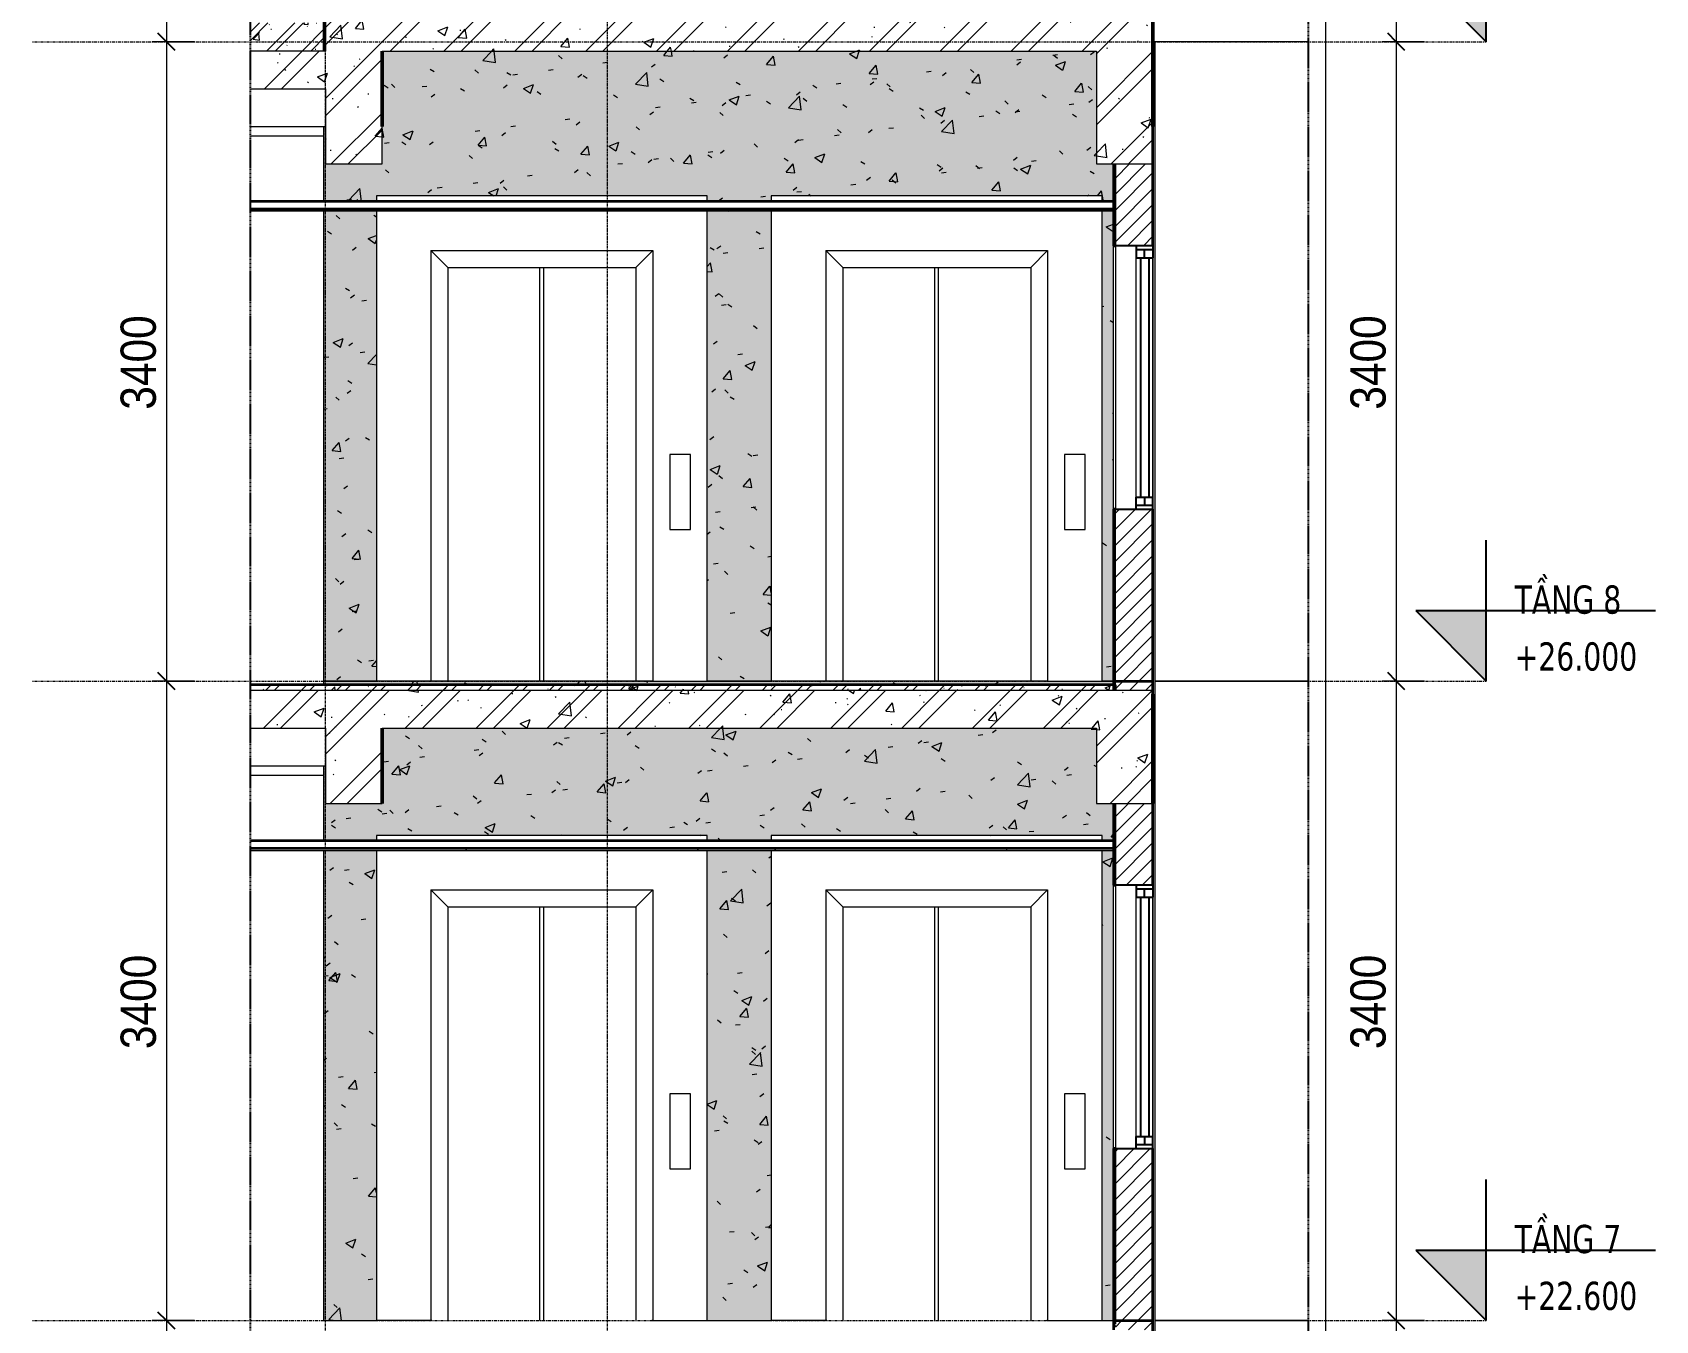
# Model space of a CAD drawing. Header units: millimetres. Extents: x 41641 to 74043, y -6777 to 34550.
# Drawn here: x 64565 to 73197, y 22600 to 29449 of the extents above; entities that cross this region are included whole.
import ezdxf

# ---------------------------------------------------------------- set-up
doc = ezdxf.new("R2010")
doc.units = ezdxf.units.MM
for name, pattern in [('Centre', [31.75, 6.35, -4.7625, 15.875, -4.7625]), ('Grid Line', [22.225, 12.7, -3.175, 3.175, -3.175]), ('Hidden', [7.14375, 4.7625, -2.38125])]:
    doc.linetypes.add(name, pattern=pattern)
for name, color, linetype, lineweight in [('0-2', 50, 'Continuous', 5), ('A-ANNO-DIMS', 211, 'Continuous', 9), ('A-ANNO-DIMS-75', 211, 'Continuous', 9), ('A-CLNG-2', 7, 'Continuous', 35), ('A-CLNG-FNSH-1', 250, 'Continuous', 18), ('A-CLNG-PATT', 13, 'Continuous', 18), ('A-DETL-GENF', 92, 'Continuous', 18), ('A-DETL-GENF-1', 9, 'Continuous', 18), ('A-DETL-GENF-3', 92, 'Hidden', 25), ('A-DETL-THIN', 151, 'Continuous', 18), ('A-DOOR', 31, 'Continuous', 18), ('A-FLOR-1', 250, 'Continuous', 18), ('A-FLOR-FNSH-1', 7, 'Continuous', 35), ('A-FLOR-LEVL', 51, 'Continuous', 9), ('A-FLOR-LEVL-1', 51, 'Continuous', 25), ('A-FLOR-LEVL-2', 51, 'Centre', 9), ('A-FLOR-PATT-3', 8, 'Continuous', 18), ('A-GLAZ', 151, 'Continuous', 18), ('A-GLAZ-1', 151, 'Continuous', 25), ('A-WALL', 113, 'Continuous', 18), ('A-WALL-1', 7, 'Continuous', 35), ('A-WALL-PATT', 111, 'Continuous', 18), ('I-WALL', 2, 'Continuous', 18), ('S-BEAM-2', 250, 'Continuous', 18), ('S-BEAM-3', 10, 'Continuous', 50), ('S-GRID-1', 1, 'Grid Line', 9)]:
    doc.layers.add(name, color=color, linetype=linetype, lineweight=lineweight)
doc.styles.add('Tahoma_B', font='tahomabd.ttf', dxfattribs={"width": 0.85, "height": 150})
doc.styles.add('UTM Avo', font='', dxfattribs={"width": 0.9, "height": 187.5})
doc.styles.get('UTM Avo').set_extended_font_data('UTM Avo')
doc.dimstyles.new('1_Dim_chi_tiet_2_5', dxfattribs={"dimscale": 304.8, "dimtxt": 187.368928, "dimasz": 0.295276, "dimexe": 0.246063, "dimexo": 0.0625, "dimgap": 0.024606, "dimtad": 1, "dimdec": 0, "dimrnd": 5, "dimzin": 0, "dimdsep": 46, "dimtxsty": 'UTM Avo', "dimblk1": 'OBLIQUE', "dimblk2": 'OBLIQUE', "dimsah": 1, "dimcen": 0.09, "dimdle": 0.246063, "dimazin": 0, "dimtfac": 1, "dimtdec": 4, "dimtix": 1, "dimtmove": 0, "dimatfit": 3, "dimfxl": 0.492126, "dimfxlon": 1, "dimtvp": 1, "dimtolj": 1, "dimtzin": 0, "dimarcsym": 2})
pattern_1 = [(50, (67953.9, 0), (273.276, -23.909), [28.575, -314.325]), (355, (67953.9, 0), (-52.8646, 286.585), [22.86, -251.46]), (100.451, (67976.67, -2), (220.4138, 262.6745), [24.285, -267.135]), (46.184, (67953.9, 76.2), (406.6187, -63.0646), [42.862, -471.487]), (96.636, (67987.8, 70.94), (356.104, 371.1414), [36.428, -400.703]), (351.184, (67953.9, 76.2), (356.1075, 371.138), [34.29, -377.19]), (21, (67992, 57.15), (227.4212, -153.3982), [28.575, -314.325]), (326, (67992, 57.15), (92.7027, 276.2822), [22.86, -251.46]), (71.451, (68010.95, 44.37), (320.1254, 122.8816), [24.285, -267.135]), (37.5, (67953.9, 0), (4.6325, 126.8326), [2.515, -245.897, 2.515, -252.755, -252.413]), (37.5, (67953.9, 0), (4.6325, 126.8326), [-503.682, 2.515, -249.898]), (7.5, (67953.9, 0), (100.22916, 150.2711), [2.515, -143.027, 2.515, -240.182, -96.203]), (7.5, (67953.9, 0), (100.22916, 150.2711), [-388.239, 2.515, -93.688]), (327.5, (67868.93, 0), (203.38684, -8.5935), [2.515, -92.735, 2.515, -294.665, -394.335]), (327.5, (67868.93, 0), (203.38684, -8.5935), [-392.43, 2.515, -391.82]), (317.5, (67830.83, 0), (222.1944, 38.1398), [2.515, -121.31, 2.515, -194.843, -280.035]), (317.5, (67830.83, 0), (222.1944, 38.1398), [-321.183, 2.515, -277.52]), (45, (67953.9, 0), (-94.2927, 94.2927), []), (45, (67953.9, 142.88), (-94.2927, 94.2927), [])]
pattern_2 = [(45, (67953.896, 0), (-42.42641, 42.42641), [])]
pattern_3 = [(45, (67953.896, 0), (-39.77476, 39.77476), [])]
pattern_4 = [(50, (67953.9, 0), (546.5526, -47.8174), [57.15, -628.65]), (355, (67953.9, 0), (-105.728, 573.17), [45.72, -502.92]), (100.451, (67999.44, -4), (440.8275, 525.35), [48.57, -534.27]), (46.184, (67953.9, 152.4), (813.237, -126.128), [85.725, -942.975]), (96.636, (68021.7, 141.9), (712.207, 742.283), [72.855, -801.405]), (351.184, (67953.9, 152.4), (712.215, 742.276), [68.58, -754.38]), (21, (68030.1, 114.3), (454.8433, -306.796), [57.15, -628.65]), (326, (68030.1, 114.3), (185.406, 552.564), [45.72, -502.92]), (71.451, (68068, 88.73), (640.251, 245.764), [48.57, -534.27]), (37.5, (67953.9, 0), (9.2664, 253.665), [25.146, -471.678, 25.146, -485.394, -504.825]), (37.5, (67953.9, 0), (9.2664, 253.665), [-1007.364, 25.146, -479.679]), (7.5, (67953.9, 0), (200.4594, 300.5414), [25.146, -265.938, 25.146, -460.248, -192.405]), (7.5, (67953.9, 0), (200.4594, 300.5414), [-776.478, 25.146, -167.259]), (327.5, (67783.97, 0), (406.7728, -17.1864), [25.146, -165.354, 25.146, -569.214, -788.67]), (327.5, (67783.97, 0), (406.7728, -17.1864), [-784.86, 25.146, -763.524]), (317.5, (67707.77, 0), (444.388, 76.2803), [25.146, -222.504, 25.146, -369.57, -560.07]), (317.5, (67707.77, 0), (444.388, 76.2803), [-642.366, 25.146, -534.924])]
pattern_5 = [(37.5, (67953.896, 0), (-2.40047, 73.41204), [2.515, -55.397, 2.515, -62.255, -61.913]), (37.5, (67953.896, 0), (-2.40047, 73.41204), [-122.682, 2.515, -59.398]), (7.5, (67953.9, 0), (67.42816, 107.52402), [2.515, -28.727, 2.515, -49.682, -20.003]), (7.5, (67953.9, 0), (67.42816, 107.52402), [-83.439, 2.515, -17.488]), (327.5, (67907.03, 0), (118.6493, 0.21553), [2.515, -16.535, 2.515, -66.065, -89.535]), (327.5, (67907.03, 0), (118.6493, 0.21553), [-87.63, 2.515, -87.02]), (317.5, (67907.03, 0), (114.5339, 33.43928), [2.515, -7.01, 2.515, -42.443, -51.435]), (317.5, (67907.03, 0), (114.5339, 33.43928), [-54.483, 2.515, -48.92])]
pattern_6 = [(0, (67953.9, 0), (609.6, 152.4), [25.146, -432.054, 25.146, -432.054, -2438.4]), (0, (67953.9, 0), (609.6, 152.4), [-914.4, 25.146, -889.254, 25.146, -432.054, -1066.8]), (0, (67953.9, 0), (609.6, 152.4), [-2286, 25.146, -279.654, 25.146, -736.854]), (120, (68182.5, 76.2), (-436.7823, 451.7291), [25.146, -432.054, 25.146, -432.054, -2438.4]), (120, (68182.5, 76.2), (-436.7823, 451.7291), [-914.4, 25.146, -889.254, 25.146, -432.054, -1066.8]), (120, (68182.5, 76.2), (-436.7823, 451.7291), [-2286, 25.146, -279.654, 25.146, -736.854]), (240, (68258.7, 381), (-172.8177, -604.1291), [25.146, -432.054, 25.146, -432.054, -2438.4]), (240, (68258.7, 381), (-172.8177, -604.1291), [-914.4, 25.146, -889.254, 25.146, -432.054, -1066.8]), (240, (68258.7, 381), (-172.8177, -604.1291), [-2286, 25.146, -279.654, 25.146, -736.854])]
pattern_7 = [(50, (67953.9, 0), (546.5526, -47.8174), [57.15, -628.65]), (355, (67953.9, 0), (-105.728, 573.17), [45.72, -502.92]), (100.451, (67999.44, -4), (440.8275, 525.35), [48.57, -534.27]), (46.184, (67953.9, 152.4), (813.237, -126.128), [85.725, -942.975]), (96.636, (68021.7, 141.9), (712.207, 742.283), [72.855, -801.405]), (351.184, (67953.9, 152.4), (712.215, 742.276), [68.58, -754.38]), (21, (68030.1, 114.3), (454.8433, -306.796), [57.15, -628.65]), (326, (68030.1, 114.3), (185.406, 552.564), [45.72, -502.92]), (71.451, (68068, 88.73), (640.251, 245.764), [48.57, -534.27]), (37.5, (67953.9, 0), (9.2664, 253.665), [5.029, -491.795, 5.029, -505.511, -504.825]), (37.5, (67953.9, 0), (9.2664, 253.665), [-1007.364, 5.029, -499.796]), (7.5, (67953.9, 0), (200.4594, 300.5414), [5.029, -286.055, 5.029, -480.365, -192.405]), (7.5, (67953.9, 0), (200.4594, 300.5414), [-776.478, 5.029, -187.376]), (327.5, (67783.97, 0), (406.7728, -17.1864), [5.029, -185.471, 5.029, -589.331, -788.67]), (327.5, (67783.97, 0), (406.7728, -17.1864), [-784.86, 5.029, -783.641]), (317.5, (67707.77, 0), (444.388, 76.2803), [5.029, -242.621, 5.029, -389.687, -560.07]), (317.5, (67707.77, 0), (444.388, 76.2803), [-642.366, 5.029, -555.041]), (45, (67953.9, 0), (-188.5854, 188.5854), []), (45, (67953.9, 285.75), (-188.5854, 188.5854), [])]

# ---------------------------------------------------------------- blocks, each defined once
blk = doc.blocks.new('NCV_TKTC_KET CAU_rvt-2-TKCS_THANG MÁY TM1 - MẶT ĐỨNG')
at = {"layer": 'A-FLOR-1'}
for p, q in [((48852.7, 29350), (48862.6, 29350)), ((48862.6, 29150), (48852.6, 29150))]:
    blk.add_line(p, q, dxfattribs=at)
at = {"layer": 'S-BEAM-2'}
for p, q in [((44052.6, 28950), (44452.6, 28950)), ((44052.6, 28900), (44442.6, 28900)), ((44052.6, 25550), (44452.6, 25550)), ((44052.6, 25500), (44442.6, 25500))]:
    blk.add_line(p, q, dxfattribs=at)
at = {"layer": 'S-BEAM-3'}
for p, q in [((48852.6, 28950), (48852.6, 29550)), ((44752.6, 28950), (44752.6, 29350)), ((48852.6, 25350), (48852.6, 25930)), ((44752.6, 25350), (44752.6, 25750))]:
    blk.add_line(p, q, dxfattribs=at)
blk = doc.blocks.new('1_FAMILY RVT - W01-WxH 1400x3200xmm-489780-TKCS_THANG MÁY TM1 - MẶT ĐỨNG')
at = {"layer": 'A-GLAZ'}
for p, q in [((48652.635618, 11314.4), (48652.635618, 9914.4)), ((48852.635618, 9914.4), (48852.635618, 11314.4)), ((48763.735618, 9977.9), (48763.735618, 11250.9)), ((48852.635618, 11250.9), (48852.635618, 9977.9))]:
    blk.add_line(p, q, dxfattribs=at)
at = {"layer": 'A-GLAZ-1'}
for p, q in [((48852.635618, 11314.4), (48652.635618, 11314.4)), ((48763.735618, 11314.4), (48763.735618, 11250.9)), ((48852.635618, 11314.4), (48852.635618, 11250.9)), ((48763.735618, 11295.35), (48852.635618, 11295.35)), ((48763.735618, 11250.9), (48852.635618, 11250.9)), ((48785.960618, 11250.9), (48785.960618, 9977.9)), ((48808.185618, 11250.9), (48808.185618, 11295.35)), ((48830.410618, 11250.9), (48830.410618, 9977.9)), ((48763.735618, 9914.4), (48763.735618, 9977.9)), ((48763.735618, 9977.9), (48852.635618, 9977.9)), ((48852.635618, 9933.45), (48763.735618, 9933.45)), ((48808.185618, 9977.9), (48808.185618, 9933.45)), ((48852.635618, 9914.4), (48852.635618, 9977.9)), ((48652.635618, 9914.4), (48852.635618, 9914.4))]:
    blk.add_line(p, q, dxfattribs=at)
blk = doc.blocks.new('Thang may HIEN - Dài x Rộng - 2000x2000-V13-TKCS_THANG MÁY TM1 - MẶT ĐỨNG')
at = {"layer": 'A-DOOR'}
for p, q in [((46822.6, 11580), (46822.6, 11550)), ((48582.6, 11580), (46822.6, 11580)), ((48582.6, 11550), (48582.6, 11580)), ((46822.6, 11500), (46822.6, 9000)), ((48582.6, 9000), (48582.6, 11500)), ((47202.6, 11200), (47112.6, 11290)), ((47112.6, 11290), (47112.6, 9000)), ((47112.6, 11290), (48292.6, 11290)), ((48292.6, 11290), (48202.6, 11200)), ((48292.6, 11290), (48292.6, 9000)), ((47202.6, 11200), (47202.6, 9000)), ((47202.6, 11200), (48202.6, 11200)), ((47692.6, 9000), (47692.6, 11200)), ((47712.6, 9000), (47712.6, 11200)), ((48202.6, 11200), (48202.6, 9000)), ((48492.6, 10205.9), (48382.6, 10205.9)), ((48382.6, 10205.9), (48382.6, 9805.9)), ((48492.6, 9805.9), (48492.6, 10205.9)), ((48382.6, 9805.9), (48492.6, 9805.9)), ((47112.6, 9000), (46822.6, 9000)), ((47117.6, 9000), (47112.6, 9000)), ((48292.6, 9000), (48287.6, 9000)), ((48292.6, 9000), (48582.6, 9000))]:
    blk.add_line(p, q, dxfattribs=at)
blk = doc.blocks.new('BORDER VIEW - BORDER VIEW-3767685-TKCS_THANG MÁY TM1 - MẶT ĐỨNG')
at = {"layer": 'A-DETL-GENF-3'}
for p, q in [((44052.6, -4350), (44052.6, 34271.6)), ((49678.2, 34271.6), (49678.2, -4350))]:
    blk.add_line(p, q, dxfattribs=at)
blk = doc.blocks.new('Level - CAO ĐỘ LEVEL-350587-TKCS_THANG MÁY TM1 - MẶT ĐỨNG')
at = {"layer": 'A-FLOR-LEVL'}
blk.add_hatch(color=256, dxfattribs=at).paths.add_polyline_path([(50625.7, 2575), (50625.7, 2200), (50250.7, 2575)])
at = {"layer": 'A-FLOR-LEVL-1'}
for p, q in [((50625.7, 2200), (50625.7, 2950)), ((50250.7, 2575), (50625.7, 2200)), ((50250.7, 2575), (51525.7, 2575))]:
    blk.add_line(p, q, dxfattribs=at)
blk = doc.blocks.new('DIMBLOCK28-TKCS_THANG MÁY TM1 - MẶT ĐỨNG')
at = {"layer": 'A-ANNO-DIMS-75'}
for p, q in [((65427.1, 30750), (65202.1, 30750)), ((65277.1, 30750), (65277.1, 29400)), ((65277.1, 30750), (65427.1, 30750)), ((65427.1, 29400), (65202.1, 29400)), ((65277.1, 29400), (65427.1, 29400))]:
    blk.add_line(p, q, dxfattribs=at)
at = {"layer": 'A-ANNO-DIMS-75', "lineweight": 25}
for p, q in [((65277.1, 30750), (65232.1, 30795)), ((65277.1, 30750), (65322.1, 30705)), ((65277.1, 29400), (65232.1, 29445)), ((65277.1, 29400), (65322.1, 29355))]:
    blk.add_line(p, q, dxfattribs=at)
at = {"layer": 'A-ANNO-DIMS-75', "color": 0, "insert": (65033.5, 29818.2), "char_height": 187.5, "width": 616.236, "attachment_point": 1, "rotation": 90, "line_spacing_factor": 1.110334, "style": 'UTM Avo'}
blk.add_mtext('1350', dxfattribs=at)
blk = doc.blocks.new('_Oblique')
at = {"color": 0, "linetype": 'ByBlock', "lineweight": -2}
blk.add_line((-0.5, -0.5), (0.5, 0.5), dxfattribs=at)
blk = doc.blocks.new('DIMBLOCK29-TKCS_THANG MÁY TM1 - MẶT ĐỨNG')
at = {"layer": 'A-ANNO-DIMS-75', "lineweight": 25}
for p, q in [((65277.1, 29400), (65232.1, 29445)), ((65277.1, 29400), (65322.1, 29355)), ((65277.1, 26000), (65232.1, 26045)), ((65277.1, 26000), (65322.1, 25955))]:
    blk.add_line(p, q, dxfattribs=at)
at = {"layer": 'A-ANNO-DIMS-75'}
for p, q in [((65427.1, 29400), (65202.1, 29400)), ((65277.1, 29400), (65277.1, 26000)), ((65277.1, 29400), (65427.1, 29400)), ((65427.1, 26000), (65202.1, 26000)), ((65277.1, 26000), (65427.1, 26000))]:
    blk.add_line(p, q, dxfattribs=at)
at = {"layer": 'A-ANNO-DIMS-75', "color": 0, "insert": (65033.5, 27443.2), "char_height": 187.5, "width": 616.236, "attachment_point": 1, "rotation": 90, "line_spacing_factor": 1.110334, "style": 'UTM Avo'}
blk.add_mtext('3400', dxfattribs=at)
blk = doc.blocks.new('DIMBLOCK30-TKCS_THANG MÁY TM1 - MẶT ĐỨNG')
at = {"layer": 'A-ANNO-DIMS-75'}
for p, q in [((65427.1, 26000), (65202.1, 26000)), ((65277.1, 26000), (65277.1, 22600)), ((65277.1, 26000), (65427.1, 26000)), ((65427.1, 22600), (65202.1, 22600)), ((65277.1, 22600), (65427.1, 22600))]:
    blk.add_line(p, q, dxfattribs=at)
at = {"layer": 'A-ANNO-DIMS-75', "lineweight": 25}
for p, q in [((65277.1, 26000), (65232.1, 26045)), ((65277.1, 26000), (65322.1, 25955)), ((65277.1, 22600), (65232.1, 22645)), ((65277.1, 22600), (65322.1, 22555))]:
    blk.add_line(p, q, dxfattribs=at)
at = {"layer": 'A-ANNO-DIMS-75', "color": 0, "insert": (65033.5, 24043.2), "char_height": 187.5, "width": 616.236, "attachment_point": 1, "rotation": 90, "line_spacing_factor": 1.110334, "style": 'UTM Avo'}
blk.add_mtext('3400', dxfattribs=at)
blk = doc.blocks.new('DIMBLOCK31-TKCS_THANG MÁY TM1 - MẶT ĐỨNG')
at = {"layer": 'A-ANNO-DIMS-75', "lineweight": 25}
for p, q in [((65277.1, 22600), (65232.1, 22645)), ((65277.1, 22600), (65322.1, 22555)), ((65277.1, 19200), (65232.1, 19245)), ((65277.1, 19200), (65322.1, 19155))]:
    blk.add_line(p, q, dxfattribs=at)
at = {"layer": 'A-ANNO-DIMS-75'}
for p, q in [((65427.1, 22600), (65202.1, 22600)), ((65277.1, 22600), (65277.1, 19200)), ((65277.1, 22600), (65427.1, 22600)), ((65427.1, 19200), (65202.1, 19200)), ((65277.1, 19200), (65427.1, 19200))]:
    blk.add_line(p, q, dxfattribs=at)
at = {"layer": 'A-ANNO-DIMS-75', "color": 0, "insert": (65033.5, 20643.2), "char_height": 187.5, "width": 616.236, "attachment_point": 1, "rotation": 90, "line_spacing_factor": 1.110334, "style": 'UTM Avo'}
blk.add_mtext('3400', dxfattribs=at)
blk = doc.blocks.new('DIMBLOCK43-TKCS_THANG MÁY TM1 - MẶT ĐỨNG')
at = {"layer": 'A-ANNO-DIMS-75'}
for p, q in [((71967.6, 32200), (71742.6, 32200)), ((71817.6, 32200), (71817.6, 29400)), ((71817.6, 32200), (71967.6, 32200)), ((71967.6, 29400), (71742.6, 29400)), ((71817.6, 29400), (71967.6, 29400))]:
    blk.add_line(p, q, dxfattribs=at)
at = {"layer": 'A-ANNO-DIMS-75', "lineweight": 25}
for p, q in [((71817.6, 32200), (71772.6, 32245)), ((71817.6, 32200), (71862.6, 32155)), ((71817.6, 29400), (71772.6, 29445)), ((71817.6, 29400), (71862.6, 29355))]:
    blk.add_line(p, q, dxfattribs=at)
at = {"layer": 'A-ANNO-DIMS-75', "color": 0, "insert": (71574, 30543.2), "char_height": 187.5, "width": 616.236, "attachment_point": 1, "rotation": 90, "line_spacing_factor": 1.110334, "style": 'UTM Avo'}
blk.add_mtext('2800', dxfattribs=at)
blk = doc.blocks.new('DIMBLOCK44-TKCS_THANG MÁY TM1 - MẶT ĐỨNG')
at = {"layer": 'A-ANNO-DIMS-75', "lineweight": 25}
for p, q in [((71817.6, 29400), (71772.6, 29445)), ((71817.6, 29400), (71862.6, 29355)), ((71817.6, 26000), (71772.6, 26045)), ((71817.6, 26000), (71862.6, 25955))]:
    blk.add_line(p, q, dxfattribs=at)
at = {"layer": 'A-ANNO-DIMS-75'}
for p, q in [((71967.6, 29400), (71742.6, 29400)), ((71817.6, 29400), (71817.6, 26000)), ((71817.6, 29400), (71967.6, 29400)), ((71967.6, 26000), (71742.6, 26000)), ((71817.6, 26000), (71967.6, 26000))]:
    blk.add_line(p, q, dxfattribs=at)
at = {"layer": 'A-ANNO-DIMS-75', "color": 0, "insert": (71574, 27443.2), "char_height": 187.5, "width": 616.236, "attachment_point": 1, "rotation": 90, "line_spacing_factor": 1.110334, "style": 'UTM Avo'}
blk.add_mtext('3400', dxfattribs=at)
blk = doc.blocks.new('DIMBLOCK45-TKCS_THANG MÁY TM1 - MẶT ĐỨNG')
at = {"layer": 'A-ANNO-DIMS-75'}
for p, q in [((71967.6, 26000), (71742.6, 26000)), ((71817.6, 26000), (71817.6, 22600)), ((71817.6, 26000), (71967.6, 26000)), ((71967.6, 22600), (71742.6, 22600)), ((71817.6, 22600), (71967.6, 22600))]:
    blk.add_line(p, q, dxfattribs=at)
at = {"layer": 'A-ANNO-DIMS-75', "lineweight": 25}
for p, q in [((71817.6, 26000), (71772.6, 26045)), ((71817.6, 26000), (71862.6, 25955)), ((71817.6, 22600), (71772.6, 22645)), ((71817.6, 22600), (71862.6, 22555))]:
    blk.add_line(p, q, dxfattribs=at)
at = {"layer": 'A-ANNO-DIMS-75', "color": 0, "insert": (71574, 24043.2), "char_height": 187.5, "width": 616.236, "attachment_point": 1, "rotation": 90, "line_spacing_factor": 1.110334, "style": 'UTM Avo'}
blk.add_mtext('3400', dxfattribs=at)
blk = doc.blocks.new('DIMBLOCK46-TKCS_THANG MÁY TM1 - MẶT ĐỨNG')
at = {"layer": 'A-ANNO-DIMS-75', "lineweight": 25}
for p, q in [((71817.6, 22600), (71772.6, 22645)), ((71817.6, 22600), (71862.6, 22555)), ((71817.6, 19200), (71772.6, 19245)), ((71817.6, 19200), (71862.6, 19155))]:
    blk.add_line(p, q, dxfattribs=at)
at = {"layer": 'A-ANNO-DIMS-75'}
for p, q in [((71967.6, 22600), (71742.6, 22600)), ((71817.6, 22600), (71817.6, 19200)), ((71817.6, 22600), (71967.6, 22600)), ((71967.6, 19200), (71742.6, 19200)), ((71817.6, 19200), (71967.6, 19200))]:
    blk.add_line(p, q, dxfattribs=at)
at = {"layer": 'A-ANNO-DIMS-75', "color": 0, "insert": (71574, 20643.2), "char_height": 187.5, "width": 616.236, "attachment_point": 1, "rotation": 90, "line_spacing_factor": 1.110334, "style": 'UTM Avo'}
blk.add_mtext('3400', dxfattribs=at)
blk = doc.blocks.new('DIMBLOCK57-TKCS_THANG MÁY TM1 - MẶT ĐỨNG')
at = {"layer": 'A-ANNO-DIMS-75', "lineweight": 25}
for p, q in [((71442.6, 33800), (71397.6, 33845)), ((71442.6, 33800), (71487.6, 33755)), ((71442.6, -2000), (71397.6, -1955)), ((71442.6, -2000), (71487.6, -2045))]:
    blk.add_line(p, q, dxfattribs=at)
at = {"layer": 'A-ANNO-DIMS-75'}
for p, q in [((71442.6, 33875), (71442.6, -2075)), ((71292.6, 33800), (71517.6, 33800)), ((71442.6, 33800), (71292.6, 33800)), ((71592.6, -2000), (71367.6, -2000)), ((71442.6, -2000), (71592.6, -2000))]:
    blk.add_line(p, q, dxfattribs=at)
at = {"layer": 'A-ANNO-DIMS-75', "color": 0, "insert": (71199, 15579), "char_height": 187.5, "width": 770.294, "attachment_point": 1, "rotation": 90, "line_spacing_factor": 1.110334, "style": 'UTM Avo'}
blk.add_mtext('35800', dxfattribs=at)

msp = doc.modelspace()

# ---------------------------------------------------------------- hatches: boundary and pattern name
at = {"layer": 'A-CLNG-PATT'}
h = msp.add_hatch(dxfattribs=at)
h.set_pattern_fill('FP_16', color=256, style=0, pattern_type=2)
h.set_pattern_definition(pattern_6)
h.paths.add_polyline_path([(69028.5, 28500), (70323.9, 28500), (70323.9, 28510), (65724, 28510), (65724, 28500), (68008, 28500)])
h = msp.add_hatch(dxfattribs=at)
h.set_pattern_fill('FP_16', color=256, style=0, pattern_type=2)
h.set_pattern_definition(pattern_6)
h.paths.add_polyline_path([(70049, 25100), (70323.9, 25100), (70323.9, 25110), (65724, 25110), (65724, 25100), (69028.5, 25100)])
at = {"layer": 'A-DETL-GENF-1'}
h = msp.add_hatch(dxfattribs=at)
h.set_pattern_fill('FP_20', color=256, style=0, pattern_type=2)
h.set_pattern_definition(pattern_7)
h.paths.add_polyline_path([(66424, 28750), (66424, 29350), (70224.1, 29350), (70224.1, 28750), (70524, 28750), (70524, 29550), (66124, 29550), (66124, 29350), (65724, 29350), (65724, 29150), (66124, 29150), (66124, 28750)])
h = msp.add_hatch(dxfattribs=at)
h.set_pattern_fill('FP_20', color=256, style=0, pattern_type=2)
h.set_pattern_definition(pattern_7)
h.paths.add_polyline_path([(66424, 25350), (66424, 25750), (70224.1, 25750), (70224.1, 25350), (70524, 25350), (70524, 25950), (65724, 25950), (65724, 25750), (66124, 25750), (66124, 25350)])
at = {"layer": 'A-FLOR-PATT-3'}
h = msp.add_hatch(dxfattribs=at)
h.set_pattern_fill('FP_14', color=256, style=0, pattern_type=2)
h.set_pattern_definition(pattern_1)
h.paths.add_polyline_path([(65724, 29350), (66124, 29350), (66124, 29500), (65724, 29500), (65724, 29494.3)])
h = msp.add_hatch(dxfattribs=at)
h.set_pattern_fill('FP_14', color=256, style=0, pattern_type=2)
h.set_pattern_definition(pattern_1)
h.paths.add_polyline_path([(66424, 25950), (70324.1, 25950), (70324.1, 25980), (65724, 25980), (65724, 25950), (66364.1, 25950)])
at = {"layer": 'A-WALL-PATT'}
h = msp.add_hatch(dxfattribs=at)
h.set_pattern_fill('FP_13', color=256, style=0, pattern_type=2)
h.set_pattern_definition(pattern_2)
h.paths.add_polyline_path([(70524.1, 29350), (70524.1, 32700), (70324.1, 32700), (70324.1, 29550), (70524, 29550), (70524, 29350)])
h = msp.add_hatch(dxfattribs=at)
h.set_pattern_fill('FP_17', color=256, style=0, pattern_type=2)
h.set_pattern_definition(pattern_4)
h.paths.add_polyline_path([(66394, 26000), (66394, 28500), (66124.1, 28500), (66124.1, 26000)])
h.paths.add_polyline_path([(68154, 26000), (68494.1, 26000), (68494.1, 28500), (68154, 28500), (68154, 26189.4)])
h.paths.add_polyline_path([(70314.1, 26000), (70314.1, 28500), (70254.1, 28500), (70254.1, 26000)])
h.paths.add_polyline_path([(66394, 28550), (66394, 28580), (68154, 28580), (68154, 28550), (68494.1, 28550), (68494.1, 28580), (70254.1, 28580), (70254.1, 28550), (70314.1, 28550), (70314.1, 28750), (70224.1, 28750), (70224.1, 29350), (66424.1, 29350), (66424, 28750), (66124.1, 28750), (66124.1, 28550)])
h = msp.add_hatch(dxfattribs=at)
h.set_pattern_fill('FP_18', color=256, style=0, pattern_type=2)
h.set_pattern_definition(pattern_5)
h.paths.add_polyline_path([(66394, 26000), (66394, 28500), (66124.1, 28500), (66124.1, 26000)])
h.paths.add_polyline_path([(68154, 26000), (68494.1, 26000), (68494.1, 28500), (68154, 28500), (68154, 26189.4)])
h.paths.add_polyline_path([(70314.1, 26000), (70314.1, 28500), (70254.1, 28500), (70254.1, 26000)])
h.paths.add_polyline_path([(66394, 28550), (66394, 28580), (68154, 28580), (68154, 28550), (68494.1, 28550), (68494.1, 28580), (70254.1, 28580), (70254.1, 28550), (70314.1, 28550), (70314.1, 28750), (70224.1, 28750), (70224.1, 29350), (66424.1, 29350), (66424, 28750), (66124.1, 28750), (66124.1, 28550)])
h = msp.add_hatch(dxfattribs=at)
h.set_pattern_fill('FP_17', color=256, style=0, pattern_type=2)
h.set_pattern_definition(pattern_4)
h.paths.add_polyline_path([(66114.1, 26000), (66124.1, 26000), (66124.1, 28500), (66114.1, 28500), (66114.1, 26189.4)])
h.paths.add_polyline_path([(66124.1, 28550), (66124, 28950), (66114.1, 28950), (66114.1, 28550)])
h = msp.add_hatch(dxfattribs=at)
h.set_pattern_fill('FP_18', color=256, style=0, pattern_type=2)
h.set_pattern_definition(pattern_5)
h.paths.add_polyline_path([(66114.1, 26000), (66124.1, 26000), (66124.1, 28500), (66114.1, 28500), (66114.1, 26189.4)])
h.paths.add_polyline_path([(66124.1, 28550), (66124, 28950), (66114.1, 28950), (66114.1, 28550)])
h = msp.add_hatch(dxfattribs=at)
h.set_pattern_fill('FP_19', color=256, style=0, pattern_type=2)
h.set_pattern_definition(pattern_3)
h.paths.add_polyline_path([(70314.1, 26000), (70324.1, 26000), (70324.1, 26914.4), (70314.1, 26914.4), (70314.1, 26189.4)])
h.paths.add_polyline_path([(70314.1, 28314.4), (70324.1, 28314.4), (70324.1, 28750), (70314.1, 28750), (70314.1, 28652.1)])
h = msp.add_hatch(dxfattribs=at)
h.set_pattern_fill('FP_13', color=256, style=0, pattern_type=2)
h.set_pattern_definition(pattern_2)
h.paths.add_polyline_path([(70524.1, 26000), (70524.1, 26914.4), (70324.1, 26914.4), (70324.1, 26000)])
h.paths.add_polyline_path([(70524.1, 28314.4), (70524, 28750), (70324.1, 28750), (70324.1, 28314.4)])
h = msp.add_hatch(dxfattribs=at)
h.set_pattern_fill('FP_17', color=256, style=0, pattern_type=2)
h.set_pattern_definition(pattern_4)
h.paths.add_polyline_path([(66114.1, 22600), (66124.1, 22600), (66124.1, 25100), (66114.1, 25100), (66114.1, 24958)])
h.paths.add_polyline_path([(66114.1, 25150), (66124.1, 25150), (66124, 25550), (66114.1, 25550), (66114.1, 25350)])
h.paths.add_polyline_path([(66114.1, 25980), (66124.1, 25980), (66124.1, 26000), (66114.1, 26000)])
h = msp.add_hatch(dxfattribs=at)
h.set_pattern_fill('FP_18', color=256, style=0, pattern_type=2)
h.set_pattern_definition(pattern_5)
h.paths.add_polyline_path([(66114.1, 22600), (66124.1, 22600), (66124.1, 25100), (66114.1, 25100), (66114.1, 24958)])
h.paths.add_polyline_path([(66114.1, 25150), (66124.1, 25150), (66124, 25550), (66114.1, 25550), (66114.1, 25350)])
h.paths.add_polyline_path([(66114.1, 25980), (66124.1, 25980), (66124.1, 26000), (66114.1, 26000)])
h = msp.add_hatch(dxfattribs=at)
h.set_pattern_fill('FP_17', color=256, style=0, pattern_type=2)
h.set_pattern_definition(pattern_4)
h.paths.add_polyline_path([(70314.1, 22600), (70314.1, 25100), (70254.1, 25100), (70254.1, 22600)])
h.paths.add_polyline_path([(68154, 22600), (68494.1, 22600), (68494.1, 25100), (68154, 25100), (68154, 23726.6)])
h.paths.add_polyline_path([(66124.1, 22600), (66394, 22600), (66394, 25100), (66124.1, 25100), (66124.1, 24890)])
h.paths.add_polyline_path([(68428.6, 25150), (68494.1, 25150), (68494.1, 25180), (70254.1, 25180), (70254.1, 25150), (70314.1, 25150), (70314.1, 25350), (70224.1, 25350), (70224.1, 25750), (66424.1, 25750), (66424, 25350), (66124.1, 25350), (66124.1, 25150), (66394, 25150), (66394, 25180), (68154, 25180), (68154, 25150)])
h.paths.add_polyline_path([(68789.1, 25980), (70314.1, 25980), (70314.1, 26000), (66124.1, 26000), (66124.1, 25980), (68784.1, 25980)])
h = msp.add_hatch(dxfattribs=at)
h.set_pattern_fill('FP_18', color=256, style=0, pattern_type=2)
h.set_pattern_definition(pattern_5)
h.paths.add_polyline_path([(70314.1, 22600), (70314.1, 25100), (70254.1, 25100), (70254.1, 22600)])
h.paths.add_polyline_path([(68154, 22600), (68494.1, 22600), (68494.1, 25100), (68154, 25100), (68154, 23726.6)])
h.paths.add_polyline_path([(66124.1, 22600), (66394, 22600), (66394, 25100), (66124.1, 25100), (66124.1, 24890)])
h.paths.add_polyline_path([(68428.6, 25150), (68494.1, 25150), (68494.1, 25180), (70254.1, 25180), (70254.1, 25150), (70314.1, 25150), (70314.1, 25350), (70224.1, 25350), (70224.1, 25750), (66424.1, 25750), (66424, 25350), (66124.1, 25350), (66124.1, 25150), (66394, 25150), (66394, 25180), (68154, 25180), (68154, 25150)])
h.paths.add_polyline_path([(68789.1, 25980), (70314.1, 25980), (70314.1, 26000), (66124.1, 26000), (66124.1, 25980), (68784.1, 25980)])
h = msp.add_hatch(dxfattribs=at)
h.set_pattern_fill('FP_19', color=256, style=0, pattern_type=2)
h.set_pattern_definition(pattern_3)
h.paths.add_polyline_path([(70314.1, 22600), (70324.1, 22600), (70324.1, 23514.4), (70314.1, 23514.4)])
h.paths.add_polyline_path([(70314.1, 24914.4), (70324.1, 24914.4), (70324.1, 25350), (70314.1, 25350), (70314.1, 24958)])
h.paths.add_polyline_path([(70323.6, 25950), (70324.1, 25950), (70324.1, 26000), (70314.1, 26000), (70314.1, 25950)])
h = msp.add_hatch(dxfattribs=at)
h.set_pattern_fill('FP_13', color=256, style=0, pattern_type=2)
h.set_pattern_definition(pattern_2)
h.paths.add_polyline_path([(70324.1, 22600), (70524.1, 22600), (70524.1, 23514.4), (70324.1, 23514.4)])
h.paths.add_polyline_path([(70524.1, 24914.4), (70524, 26000), (70324.1, 26000), (70324.1, 25950), (70524, 25949.6), (70524, 25350), (70324.1, 25350), (70324.1, 24914.4)])
h = msp.add_hatch(dxfattribs=at)
h.set_pattern_fill('FP_19', color=256, style=0, pattern_type=2)
h.set_pattern_definition(pattern_3)
h.paths.add_polyline_path([(70324.1, 19200), (70324.1, 20114.4), (70314.1, 20114.4), (70314.1, 19200)])
h.paths.add_polyline_path([(70324.1, 21514.4), (70324.1, 21950), (70314.1, 21950), (70314.1, 21514.4)])
h.paths.add_polyline_path([(70324.1, 22550), (70324.1, 22600), (70314.1, 22600), (70314.1, 22550), (70323.6, 22550)])
h = msp.add_hatch(dxfattribs=at)
h.set_pattern_fill('FP_13', color=256, style=0, pattern_type=2)
h.set_pattern_definition(pattern_2)
h.paths.add_polyline_path([(70524.1, 19200), (70524.1, 20114.4), (70324.1, 20114.4), (70324.1, 19200)])
h.paths.add_polyline_path([(70524, 21514.4), (70524.1, 21514.4), (70524, 22600), (70324.1, 22600), (70324.1, 22550), (70524, 22549.6), (70524, 21950), (70324.1, 21950), (70324.1, 21514.4)])

# ---------------------------------------------------------------- linework, layer by layer
at = {"layer": 'A-CLNG-2'}
for p, q in [((70323.9, 28550), (65724, 28550)), ((70323.9, 28510), (65724, 28510)), ((70323.9, 28510), (70323.9, 28550)), ((70323.9, 25150), (65724, 25150)), ((70323.9, 25110), (70323.9, 25150)), ((70323.9, 25110), (65724, 25110))]:
    msp.add_line(p, q, dxfattribs=at)
at = {"layer": 'A-CLNG-FNSH-1'}
for p, q in [((65724, 28500), (70323.9, 28500)), ((70323.9, 28500), (70323.9, 28510)), ((65724, 25100), (70323.9, 25100)), ((70323.9, 25100), (70323.9, 25110))]:
    msp.add_line(p, q, dxfattribs=at)
at = {"layer": 'A-DETL-THIN'}
for p, q in [((66124, 29550), (66124, 29350)), ((70524, 28750), (70524, 29550)), ((66124, 29350), (65724, 29350)), ((66424, 28750), (66424, 29350)), ((66424, 29350), (70224.1, 29350)), ((70224.1, 29350), (70224.1, 28750)), ((65724, 29150), (66124, 29150)), ((66124, 29150), (66124, 28750)), ((66124, 28750), (66424, 28750)), ((70224.1, 28750), (70524, 28750)), ((70524, 25950), (65724, 25950)), ((70524, 25350), (70524, 25950)), ((65724, 25750), (66124, 25750)), ((66124, 25750), (66124, 25350)), ((66424, 25350), (66424, 25750)), ((66424, 25750), (70224.1, 25750)), ((70224.1, 25750), (70224.1, 25350)), ((66124, 25350), (66424, 25350)), ((70224.1, 25350), (70524, 25350))]:
    msp.add_line(p, q, dxfattribs=at)
at = {"layer": 'A-FLOR-FNSH-1'}
for p, q in [((70324.1, 25980), (65724, 25980)), ((70324.1, 25950), (70324.1, 25980))]:
    msp.add_line(p, q, dxfattribs=at)
at = {"layer": 'A-FLOR-LEVL-2'}
for p, q in [((64564.8, 29400), (72297.1, 29400)), ((64564.8, 26000), (72297.1, 26000)), ((64564.8, 22600), (72297.1, 22600))]:
    msp.add_line(p, q, dxfattribs=at)
at = {"layer": 'A-WALL'}
for p, q in [((71349.6, 29400), (70534.1, 29400)), ((70534.1, 29400), (70534.1, 29350)), ((70534.1, 29350), (70534.1, 19150)), ((70324.1, 28750), (70324.1, 28314.4)), ((70324.1, 25980), (70324.1, 26914.4)), ((71349.6, 26000), (70534.1, 26000)), ((70534.1, 26000), (71349.6, 26000)), ((70324.1, 25350), (70324.1, 24914.4)), ((70324.1, 23514.4), (70324.1, 22580)), ((71349.6, 22600), (70534.1, 22600)), ((70534.1, 22600), (71349.6, 22600))]:
    msp.add_line(p, q, dxfattribs=at)
at = {"layer": 'A-WALL-1'}
for p, q in [((66114, 33800), (66114, 29350)), ((70524.1, 29350), (70524.1, 32700)), ((70524.1, 28314.4), (70524.1, 29400)), ((70314.1, 28750), (70314.1, 28314.4)), ((70314.1, 28314.4), (70324.1, 28314.4)), ((70314.1, 26914.4), (70314.1, 25950)), ((70324.1, 26914.4), (70314.1, 26914.4)), ((70524.1, 24914.4), (70524.1, 26914.4)), ((70324.1, 26000), (70314.1, 26000)), ((70314.1, 26000), (70524.1, 26000)), ((70314.1, 25350), (70314.1, 24914.4)), ((70314.1, 24914.4), (70324.1, 24914.4)), ((70314.1, 23514.4), (70314.1, 22550)), ((70324.1, 23514.4), (70314.1, 23514.4)), ((70524.1, 21514.4), (70524.1, 23514.4)), ((70324.1, 22600), (70314.1, 22600)), ((70314.1, 22600), (70524.1, 22600))]:
    msp.add_line(p, q, dxfattribs=at)
at = {"layer": 'I-WALL'}
for p, q in [((66114.1, 28550), (66114.1, 28950)), ((66114.1, 26000), (66114.1, 28500)), ((70314.1, 26914.4), (70314.1, 28314.4)), ((66114.1, 25980), (66114.1, 26000)), ((66394, 26000), (66114.1, 26000)), ((66114.1, 26000), (66394, 26000)), ((67859, 26000), (66689, 26000)), ((68494.1, 26000), (68154, 26000)), ((68154, 26000), (68494.1, 26000)), ((69959.1, 26000), (68789.1, 26000)), ((70314.1, 26000), (70254.1, 26000)), ((70254.1, 26000), (70314.1, 26000)), ((66114.1, 25150), (66114.1, 25550)), ((66114.1, 22600), (66114.1, 25100)), ((70314.1, 23514.4), (70314.1, 24914.4)), ((66114.1, 22600), (66394, 22600)), ((68154, 22600), (68494.1, 22600)), ((70254.1, 22600), (70314.1, 22600))]:
    msp.add_line(p, q, dxfattribs=at)
at = {"layer": 'S-GRID-1'}
for p, q in [((66124, -4166.2), (66124, 32410.9)), ((67624, -4166.2), (67624, 32410.9)), ((70524, -4166.2), (70524, 32410.9))]:
    msp.add_line(p, q, dxfattribs=at)

# ---------------------------------------------------------------- block references
at = {"layer": '0-2'}
msp.add_blockref('NCV_TKTC_KET CAU_rvt-2-TKCS_THANG MÁY TM1 - MẶT ĐỨNG', (21671.4, 0), dxfattribs=at)
at = {"layer": 'A-DETL-GENF'}
msp.add_blockref('BORDER VIEW - BORDER VIEW-3767685-TKCS_THANG MÁY TM1 - MẶT ĐỨNG', (21671.4, 0), dxfattribs=at)
at = {"layer": 'A-DOOR'}
for p in [(19571.4, 17000), (21671.4, 17000), (19571.4, 13600), (21671.4, 13600)]:
    msp.add_blockref('Thang may HIEN - Dài x Rộng - 2000x2000-V13-TKCS_THANG MÁY TM1 - MẶT ĐỨNG', p, dxfattribs=at)
at = {"layer": 'A-FLOR-LEVL-1'}
for p in [(21671.4, 27200), (21671.4, 23800), (21671.4, 20400)]:
    msp.add_blockref('Level - CAO ĐỘ LEVEL-350587-TKCS_THANG MÁY TM1 - MẶT ĐỨNG', p, dxfattribs=at)
at = {"layer": 'A-GLAZ'}
for p in [(21671.4, 17000), (21671.4, 13600)]:
    msp.add_blockref('1_FAMILY RVT - W01-WxH 1400x3200xmm-489780-TKCS_THANG MÁY TM1 - MẶT ĐỨNG', p, dxfattribs=at)

# ---------------------------------------------------------------- texts
at = {"layer": 'A-FLOR-LEVL', "char_height": 150, "line_spacing_factor": 0.996129, "style": 'Tahoma_B'}
for s, insert, width, attachment_point in [('\\pt765,1530,2295,3060,3825,4590,5355,6120,6885,7650,8415,9180,9945,10710,11475,12240,13005,13770,14535,15300,16065,16830,17595,18360,19125,19890,20655,21420,22185,22950,23715,24480;TẦNG 8', (72447.5, 26355.8), 678.937, 7), ('\\pt318.75,637.5,956.25,1275,1593.75,1912.5,2231.25,2550,2868.75,3187.5,3506.25,3825,4143.75,4462.5,4781.25,5100,5418.75,5737.5,6056.25,6375,6693.75,7012.5,7331.25,7650,7968.75,8287.5,8606.25,8925,9243.75,9562.5,9881.25,10200;+26.000', (72447.5, 26206.3), 775.837, 1), ('\\pt765,1530,2295,3060,3825,4590,5355,6120,6885,7650,8415,9180,9945,10710,11475,12240,13005,13770,14535,15300,16065,16830,17595,18360,19125,19890,20655,21420,22185,22950,23715,24480;TẦNG 7', (72447.5, 22955.8), 678.937, 7), ('\\pt318.75,637.5,956.25,1275,1593.75,1912.5,2231.25,2550,2868.75,3187.5,3506.25,3825,4143.75,4462.5,4781.25,5100,5418.75,5737.5,6056.25,6375,6693.75,7012.5,7331.25,7650,7968.75,8287.5,8606.25,8925,9243.75,9562.5,9881.25,10200;+22.600', (72447.5, 22806.3), 775.837, 1)]:
    msp.add_mtext(s, dxfattribs=dict(at, insert=insert, width=width, attachment_point=attachment_point))

# ---------------------------------------------------------------- dimensions: what is measured, and where the dimension line sits
at = {"layer": 'A-ANNO-DIMS'}
for base, p1, p2, override, picture, middle in [((71442.6, -2000), (71292.6, 33800), (71592.6, -2000), {"dimpost": '<>', "dimfxl": 35801.256961}, 'DIMBLOCK57-TKCS_THANG MÁY TM1 - MẶT ĐỨNG', (71338, 15900)), ((71817.6, 29400), (71967.6, 32200), (71967.6, 29400), {"dimpost": '<>', "dimfxl": 2800}, 'DIMBLOCK43-TKCS_THANG MÁY TM1 - MẶT ĐỨNG', (71713, 30800)), ((65277.1, 29400), (65427.1, 30750), (65427.1, 29400), {"dimpost": '<>', "dimfxl": 1350}, 'DIMBLOCK28-TKCS_THANG MÁY TM1 - MẶT ĐỨNG', (65172.6, 30075)), ((65277.1, 26000), (65427.1, 29400), (65427.1, 26000), {"dimpost": '<>', "dimfxl": 3400}, 'DIMBLOCK29-TKCS_THANG MÁY TM1 - MẶT ĐỨNG', (65172.6, 27700)), ((71817.6, 26000), (71967.6, 29400), (71967.6, 26000), {"dimpost": '<>', "dimfxl": 3400}, 'DIMBLOCK44-TKCS_THANG MÁY TM1 - MẶT ĐỨNG', (71713, 27700)), ((65277.1, 22600), (65427.1, 26000), (65427.1, 22600), {"dimpost": '<>', "dimfxl": 3400}, 'DIMBLOCK30-TKCS_THANG MÁY TM1 - MẶT ĐỨNG', (65172.6, 24300)), ((71817.6, 22600), (71967.6, 26000), (71967.6, 22600), {"dimpost": '<>', "dimfxl": 3400}, 'DIMBLOCK45-TKCS_THANG MÁY TM1 - MẶT ĐỨNG', (71713, 24300)), ((65277.1, 19200), (65427.1, 22600), (65427.1, 19200), {"dimpost": '<>', "dimfxl": 3400}, 'DIMBLOCK31-TKCS_THANG MÁY TM1 - MẶT ĐỨNG', (65172.6, 20900)), ((71817.6, 19200), (71967.6, 22600), (71967.6, 19200), {"dimpost": '<>', "dimfxl": 3400}, 'DIMBLOCK46-TKCS_THANG MÁY TM1 - MẶT ĐỨNG', (71713, 20900))]:
    dim = msp.add_linear_dim(base=base, p1=p1, p2=p2, angle=90, dimstyle='1_Dim_chi_tiet_2_5', override=override, dxfattribs=at)
    dim.commit()
    dim.dimension.update_dxf_attribs({"geometry": picture, "text_midpoint": middle})

doc.saveas('drawing.dxf')
